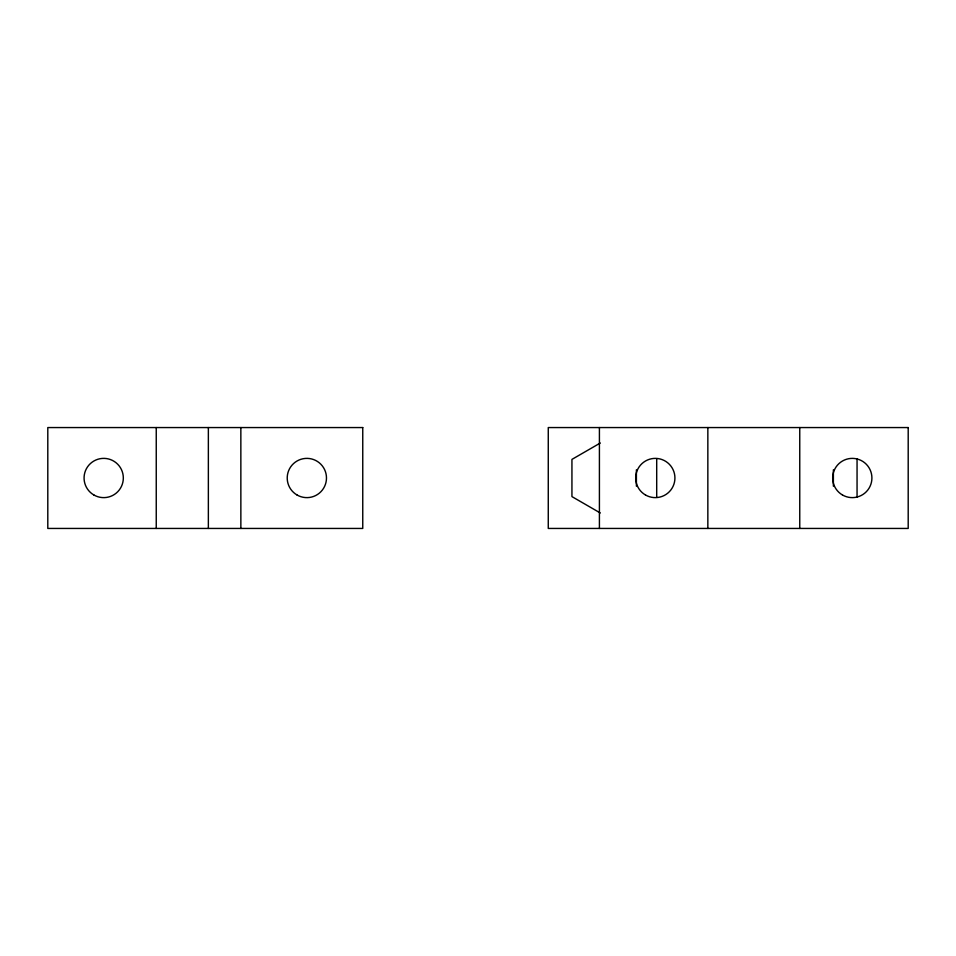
<?xml version="1.0" encoding="UTF-8"?>
<svg xmlns="http://www.w3.org/2000/svg" width="956" height="956" viewBox="0 0 956 956"><rect width="100%" height="100%" fill="white"/><g stroke="black" fill="none" stroke-linecap="round" stroke-linejoin="round"><path stroke-width="1.43" d="M600.296 443.022L571.939 459.394L571.939 496.606L600.296 512.978M857.054 458.713L857.054 497.287M833.381 469.814L833.381 486.186M799.754 427.559L799.754 528.441M707.846 427.559L707.846 528.441M656.7 458.713L656.7 497.287M636.397 469.814L636.397 486.186M599.412 427.559L599.412 528.441M240.852 427.559L240.864 528.441M208.36 427.559L208.36 528.441M156.246 427.559L156.246 528.441M362.754 427.559L47.8 427.559L47.8 528.441L362.754 528.441L362.754 427.559M908.2 427.559L548.266 427.559L548.266 528.441L908.2 528.441L908.2 427.559M297.041 494.993A19.61 19.61 0 0 0 326.474 478A19.61 19.61 0 0 0 297.041 461.007A19.61 19.61 0 0 0 297.041 494.993M93.891 494.993A19.61 19.61 0 0 0 123.324 478A19.61 19.61 0 0 0 93.891 461.007A19.61 19.61 0 0 0 93.891 494.993M842.487 494.993A19.61 19.61 0 0 0 871.908 478A19.61 19.61 0 0 0 842.487 461.007A19.61 19.61 0 0 0 842.487 494.993M645.503 494.993A19.61 19.61 0 0 0 674.924 478A19.61 19.61 0 0 0 645.503 461.007A19.61 19.61 0 0 0 645.503 494.993"/></g></svg>
